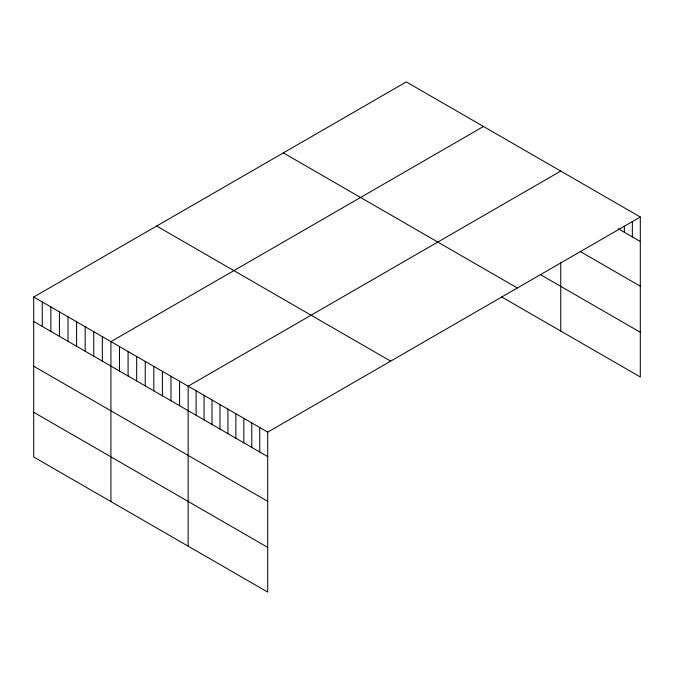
<?xml version="1.0" encoding="UTF-8"?>
<svg xmlns="http://www.w3.org/2000/svg" width="674" height="674" viewBox="0 0 674 674"><rect width="100%" height="100%" fill="white"/><g stroke="black" fill="none" stroke-linecap="round" stroke-linejoin="round"><path stroke-width="1.01" d="M33.7 297.023L267.704 432.127L267.704 592.092L33.7 456.989L33.7 297.023L406.296 81.908L640.3 217.011L640.3 376.977L501.54 296.863M483.519 126.493L110.924 341.608L110.924 501.574M560.743 171.078L188.139 386.194L188.139 546.159M267.704 432.127L640.3 217.011M618.201 228.722L640.3 241.486M580.188 251.486L640.3 286.197M540.144 274.436L640.3 332.265M283.341 152.897L517.346 288M156.654 226.034L390.659 361.138M33.7 321.498L267.704 456.601M33.7 366.209L267.704 501.313M33.7 412.277L267.704 547.381M632.347 221.594L632.347 236.886M624.385 226.178L624.385 232.294M560.743 262.784L560.743 331.044M259.743 427.535L259.743 452.001M251.79 422.935L251.79 447.41M243.836 418.343L243.836 442.818M235.875 413.752L235.875 438.226M227.922 409.16L227.922 433.635M219.968 404.569L219.968 429.035M212.007 399.968L212.007 424.443M204.053 395.377L204.053 419.851M196.1 390.785L196.1 415.26M179.562 381.24L179.562 405.714M170.985 376.286L170.985 400.76M162.4 371.332L162.4 395.807M153.824 366.378L153.824 390.853M145.239 361.424L145.239 385.899M136.662 356.47L136.662 380.945M128.085 351.516L128.085 375.991M119.5 346.562L119.5 371.037M102.338 336.655L102.338 361.129M93.762 331.701L93.762 356.175M85.177 326.747L85.177 351.221M76.6 321.793L76.6 346.267M68.023 316.839L68.023 341.314M59.438 311.885L59.438 336.36M50.862 306.931L50.862 331.406M42.277 301.977L42.277 326.452"/></g></svg>
